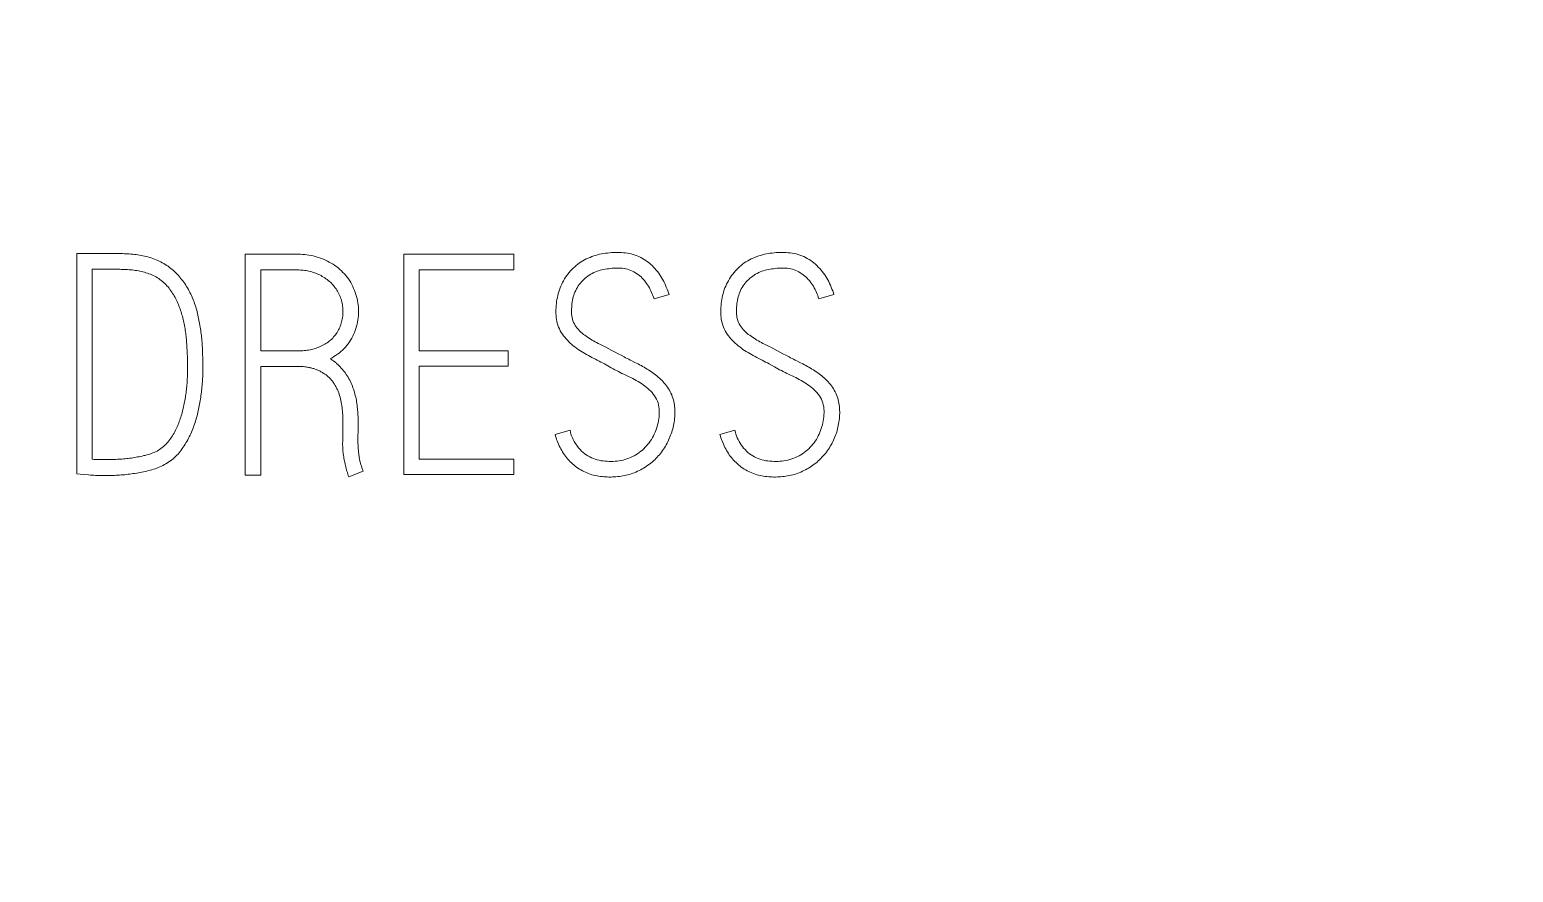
# Model space of a CAD drawing. Header units: millimetres. Extents: x 42356 to 50646, y 31507 to 39566.
# Drawn here: x 47562.8 to 47576.23, y 38408.22 to 38415.85 of the extents above; entities that cross this region are included whole.
import ezdxf

# ---------------------------------------------------------------- set-up
doc = ezdxf.new("R2010")
doc.units = ezdxf.units.MM
doc.set_wipeout_variables(frame=1)
doc.layers.add('000-PI-Oprema', color=30, linetype='Continuous', lineweight=5)

# ---------------------------------------------------------------- blocks, each defined once
blk = doc.blocks.new('A101_6ES7512-1DK01-0AB0')
at = {"layer": '000-PI-Oprema'}
for p, q in [((10.196, -18.467), (10.501, -18.465)), ((10.196, -20.459), (10.196, -18.467)), ((11.721, -20.473), (11.721, -18.473)), ((11.721, -18.473), (12.182, -18.473)), ((13.158, -20.467), (13.158, -18.473)), ((13.158, -18.473), (14.154, -18.473)), ((14.154, -18.473), (14.154, -18.615)), ((10.337, -18.609), (10.337, -20.329)), ((10.556, -18.609), (10.337, -18.609)), ((11.863, -18.615), (11.863, -19.347)), ((12.182, -18.615), (11.863, -18.615)), ((13.297, -18.615), (13.297, -19.347)), ((14.154, -18.615), (13.297, -18.615)), ((15.558, -18.839), (15.422, -18.878)), ((17.05, -18.839), (16.914, -18.878)), ((11.195, -19.344), (11.194, -19.316)), ((14.972, -19.308), (14.986, -19.315)), ((14.986, -19.315), (15.013, -19.329)), ((15.013, -19.329), (15.041, -19.344)), ((16.464, -19.308), (16.478, -19.315)), ((16.478, -19.315), (16.506, -19.329)), ((16.506, -19.329), (16.533, -19.344)), ((11.197, -19.372), (11.195, -19.344)), ((11.198, -19.401), (11.197, -19.372)), ((11.336, -19.38), (11.337, -19.411)), ((11.337, -19.411), (11.338, -19.442)), ((11.863, -19.347), (12.204, -19.347)), ((13.297, -19.347), (14.101, -19.347)), ((14.101, -19.347), (14.101, -19.486)), ((15.019, -19.492), (14.972, -19.466)), ((15.041, -19.344), (15.069, -19.358)), ((15.069, -19.358), (15.096, -19.373)), ((16.512, -19.492), (16.464, -19.466)), ((16.533, -19.344), (16.561, -19.358)), ((16.561, -19.358), (16.589, -19.373)), ((11.863, -19.488), (11.863, -20.473)), ((12.198, -19.488), (11.863, -19.488)), ((13.297, -19.486), (13.297, -20.329)), ((14.101, -19.486), (13.297, -19.486)), ((12.606, -20.162), (12.606, -19.988)), ((12.742, -20.118), (12.742, -20.166)), ((12.745, -20.015), (12.745, -20.071)), ((14.526, -20.104), (14.662, -20.065)), ((16.018, -20.104), (16.154, -20.065)), ((12.603, -20.187), (12.606, -20.162)), ((10.408, -20.332), (10.479, -20.332)), ((13.297, -20.329), (14.154, -20.329)), ((14.154, -20.329), (14.154, -20.467)), ((10.227, -20.462), (10.196, -20.459)), ((10.258, -20.465), (10.227, -20.462)), ((10.304, -20.469), (10.258, -20.465)), ((11.863, -20.473), (11.721, -20.473)), ((12.789, -20.437), (12.659, -20.487)), ((14.154, -20.467), (13.158, -20.467))]:
    blk.add_line(p, q, dxfattribs=at)
for points in [[(10.501, -18.465), (10.516, -18.465), (10.532, -18.465), (10.547, -18.465), (10.563, -18.466), (10.579, -18.466), (10.594, -18.467), (10.61, -18.467), (10.625, -18.468), (10.641, -18.469), (10.656, -18.47), (10.672, -18.471), (10.687, -18.472), (10.703, -18.474), (10.718, -18.475), (10.734, -18.477), (10.749, -18.479), (10.765, -18.481), (10.78, -18.484), (10.795, -18.487), (10.81, -18.491), (10.826, -18.494), (10.841, -18.498), (10.856, -18.503), (10.87, -18.507), (10.885, -18.513), (10.9, -18.518), (10.914, -18.524), (10.929, -18.53), (10.943, -18.536), (10.957, -18.543), (10.971, -18.55), (10.984, -18.557), (10.998, -18.565), (11.011, -18.574), (11.024, -18.582), (11.036, -18.592), (11.049, -18.601), (11.061, -18.611), (11.072, -18.621), (11.084, -18.632), (11.095, -18.643), (11.106, -18.654), (11.116, -18.666), (11.127, -18.677), (11.137, -18.689), (11.146, -18.701), (11.156, -18.714), (11.165, -18.726), (11.174, -18.739), (11.183, -18.752), (11.191, -18.765), (11.199, -18.778), (11.207, -18.792), (11.214, -18.806), (11.221, -18.82), (11.228, -18.834), (11.235, -18.848), (11.241, -18.862), (11.247, -18.876), (11.253, -18.891), (11.258, -18.905), (11.263, -18.92), (11.268, -18.935), (11.273, -18.95), (11.278, -18.964), (11.282, -18.979), (11.286, -18.995), (11.29, -19.01), (11.293, -19.025), (11.297, -19.04), (11.3, -19.055), (11.303, -19.07), (11.306, -19.086), (11.309, -19.101), (11.312, -19.116), (11.315, -19.132), (11.317, -19.147), (11.319, -19.162), (11.321, -19.178), (11.323, -19.193), (11.325, -19.209), (11.326, -19.224), (11.328, -19.24), (11.329, -19.255), (11.331, -19.271), (11.332, -19.286), (11.333, -19.302), (11.334, -19.317), (11.335, -19.333), (11.335, -19.348), (11.336, -19.364), (11.336, -19.38)], [(12.182, -18.473), (12.201, -18.473), (12.221, -18.474), (12.24, -18.475), (12.26, -18.477), (12.279, -18.479), (12.298, -18.482), (12.317, -18.485), (12.337, -18.489), (12.356, -18.494), (12.374, -18.499), (12.393, -18.505), (12.411, -18.511), (12.429, -18.518), (12.447, -18.526), (12.465, -18.535), (12.482, -18.544), (12.499, -18.553), (12.516, -18.563), (12.532, -18.574), (12.548, -18.585), (12.563, -18.597), (12.578, -18.61), (12.593, -18.623), (12.606, -18.637), (12.62, -18.651), (12.632, -18.666), (12.644, -18.682), (12.656, -18.697), (12.667, -18.714), (12.677, -18.73), (12.686, -18.747), (12.695, -18.764), (12.703, -18.782), (12.711, -18.8), (12.718, -18.818), (12.724, -18.837), (12.729, -18.856), (12.734, -18.875), (12.738, -18.894), (12.742, -18.913), (12.744, -18.932), (12.746, -18.952), (12.747, -18.971), (12.748, -18.991), (12.747, -19.01), (12.746, -19.03), (12.744, -19.049), (12.742, -19.068), (12.738, -19.088), (12.734, -19.107), (12.729, -19.125), (12.723, -19.144), (12.717, -19.163), (12.71, -19.181), (12.702, -19.199), (12.694, -19.216), (12.685, -19.234), (12.675, -19.251), (12.665, -19.267), (12.659, -19.275), (12.653, -19.283), (12.648, -19.291), (12.641, -19.299), (12.635, -19.306), (12.629, -19.313), (12.622, -19.321), (12.615, -19.328), (12.609, -19.334), (12.601, -19.341), (12.587, -19.354), (12.572, -19.367), (12.556, -19.378), (12.54, -19.389), (12.524, -19.4), (12.507, -19.41), (12.49, -19.419)], [(14.86, -19.407), (14.844, -19.398), (14.828, -19.39), (14.812, -19.381), (14.796, -19.372), (14.78, -19.363), (14.765, -19.354), (14.75, -19.344), (14.735, -19.334), (14.72, -19.323), (14.706, -19.312), (14.691, -19.301), (14.677, -19.29), (14.664, -19.278), (14.651, -19.265), (14.638, -19.252), (14.626, -19.239), (14.614, -19.225), (14.603, -19.211), (14.592, -19.196), (14.582, -19.181), (14.573, -19.166), (14.565, -19.149), (14.558, -19.133), (14.552, -19.116), (14.546, -19.098), (14.542, -19.081), (14.539, -19.063), (14.537, -19.045), (14.535, -19.027), (14.534, -19.009), (14.534, -18.991), (14.534, -18.973), (14.535, -18.955), (14.536, -18.937), (14.538, -18.918), (14.54, -18.901), (14.543, -18.883), (14.547, -18.865), (14.551, -18.847), (14.555, -18.83), (14.56, -18.812), (14.566, -18.795), (14.572, -18.778), (14.579, -18.761), (14.586, -18.745), (14.594, -18.729), (14.603, -18.713), (14.612, -18.697), (14.621, -18.682), (14.632, -18.667), (14.642, -18.652), (14.654, -18.638), (14.665, -18.624), (14.678, -18.611), (14.691, -18.598), (14.704, -18.586), (14.718, -18.574), (14.732, -18.563), (14.747, -18.552), (14.762, -18.543), (14.777, -18.533), (14.793, -18.524), (14.809, -18.516), (14.826, -18.509), (14.843, -18.502), (14.859, -18.495), (14.876, -18.489), (14.894, -18.484), (14.911, -18.479), (14.929, -18.474), (14.946, -18.471), (14.964, -18.467), (14.982, -18.464), (15, -18.462), (15.018, -18.46), (15.036, -18.458), (15.054, -18.457), (15.072, -18.457), (15.09, -18.456), (15.108, -18.457), (15.127, -18.458), (15.145, -18.459), (15.163, -18.461), (15.181, -18.464), (15.198, -18.467), (15.216, -18.471), (15.233, -18.476)], [(15.233, -18.476), (15.251, -18.482), (15.268, -18.488), (15.284, -18.495), (15.301, -18.503), (15.317, -18.512), (15.332, -18.521), (15.348, -18.531), (15.362, -18.541), (15.377, -18.552), (15.391, -18.564), (15.404, -18.576), (15.417, -18.589), (15.429, -18.602), (15.441, -18.616), (15.453, -18.63), (15.464, -18.644), (15.474, -18.659), (15.484, -18.674), (15.493, -18.69), (15.502, -18.705), (15.511, -18.721), (15.519, -18.738), (15.526, -18.754), (15.533, -18.771), (15.54, -18.788), (15.546, -18.805), (15.552, -18.822), (15.558, -18.839)], [(16.352, -19.407), (16.336, -19.398), (16.32, -19.39), (16.304, -19.381), (16.288, -19.372), (16.273, -19.363), (16.257, -19.354), (16.242, -19.344), (16.227, -19.334), (16.213, -19.323), (16.198, -19.312), (16.184, -19.301), (16.17, -19.29), (16.156, -19.278), (16.143, -19.265), (16.13, -19.252), (16.118, -19.239), (16.106, -19.225), (16.095, -19.211), (16.085, -19.196), (16.075, -19.181), (16.066, -19.166), (16.057, -19.149), (16.05, -19.133), (16.044, -19.116), (16.039, -19.098), (16.035, -19.081), (16.031, -19.063), (16.029, -19.045), (16.027, -19.027), (16.027, -19.009), (16.026, -18.991), (16.027, -18.973), (16.027, -18.955), (16.029, -18.937), (16.03, -18.918), (16.033, -18.901), (16.036, -18.883), (16.039, -18.865), (16.043, -18.847), (16.047, -18.83), (16.052, -18.812), (16.058, -18.795), (16.064, -18.778), (16.071, -18.761), (16.079, -18.745), (16.087, -18.729), (16.095, -18.713), (16.104, -18.697), (16.114, -18.682), (16.124, -18.667), (16.135, -18.652), (16.146, -18.638), (16.158, -18.624), (16.17, -18.611), (16.183, -18.598), (16.196, -18.586), (16.21, -18.574), (16.224, -18.563), (16.239, -18.552), (16.254, -18.543), (16.27, -18.533), (16.286, -18.524), (16.302, -18.516), (16.318, -18.509), (16.335, -18.502), (16.352, -18.495), (16.369, -18.489), (16.386, -18.484), (16.404, -18.479), (16.421, -18.474), (16.439, -18.471), (16.457, -18.467), (16.474, -18.464), (16.492, -18.462), (16.51, -18.46), (16.528, -18.458), (16.547, -18.457), (16.565, -18.457), (16.583, -18.456), (16.601, -18.457), (16.619, -18.458), (16.637, -18.459), (16.655, -18.461), (16.673, -18.464), (16.691, -18.467), (16.708, -18.471), (16.726, -18.476)], [(16.726, -18.476), (16.743, -18.482), (16.76, -18.488), (16.777, -18.495), (16.793, -18.503), (16.809, -18.512), (16.825, -18.521), (16.84, -18.531), (16.855, -18.541), (16.869, -18.552), (16.883, -18.564), (16.896, -18.576), (16.909, -18.589), (16.922, -18.602), (16.934, -18.616), (16.945, -18.63), (16.956, -18.644), (16.967, -18.659), (16.976, -18.674), (16.986, -18.69), (16.995, -18.705), (17.003, -18.721), (17.011, -18.738), (17.019, -18.754), (17.026, -18.771), (17.032, -18.788), (17.039, -18.805), (17.045, -18.822), (17.05, -18.839)], [(11.194, -19.316), (11.193, -19.301), (11.192, -19.287), (11.191, -19.273), (11.19, -19.259), (11.189, -19.245), (11.187, -19.231), (11.186, -19.216), (11.184, -19.202), (11.183, -19.188), (11.181, -19.174), (11.179, -19.16), (11.177, -19.146), (11.174, -19.132), (11.172, -19.118), (11.169, -19.104), (11.166, -19.09), (11.163, -19.076), (11.16, -19.063), (11.156, -19.049), (11.153, -19.035), (11.149, -19.021), (11.145, -19.008), (11.141, -18.994), (11.136, -18.981), (11.132, -18.967), (11.127, -18.954), (11.122, -18.941), (11.117, -18.928), (11.111, -18.915), (11.105, -18.902), (11.099, -18.889), (11.093, -18.876), (11.086, -18.864), (11.079, -18.851), (11.072, -18.839), (11.064, -18.827), (11.057, -18.815), (11.049, -18.803), (11.04, -18.792), (11.032, -18.78), (11.023, -18.769), (11.013, -18.759), (11.004, -18.748), (10.994, -18.738), (10.983, -18.728), (10.973, -18.719), (10.962, -18.71), (10.95, -18.702), (10.939, -18.694), (10.926, -18.686), (10.914, -18.679), (10.902, -18.672), (10.889, -18.666), (10.876, -18.66), (10.863, -18.654), (10.85, -18.649), (10.836, -18.644), (10.823, -18.64), (10.809, -18.635), (10.796, -18.632), (10.782, -18.628), (10.768, -18.625), (10.754, -18.623), (10.74, -18.62), (10.726, -18.619), (10.712, -18.617), (10.698, -18.615), (10.684, -18.614), (10.67, -18.613), (10.655, -18.612), (10.641, -18.611), (10.627, -18.611), (10.613, -18.61), (10.599, -18.61), (10.585, -18.609), (10.57, -18.609), (10.556, -18.609)], [(12.204, -19.347), (12.217, -19.347), (12.23, -19.346), (12.243, -19.346), (12.256, -19.345), (12.269, -19.343), (12.282, -19.342), (12.295, -19.34), (12.308, -19.338), (12.32, -19.335), (12.333, -19.332), (12.346, -19.329), (12.358, -19.325), (12.37, -19.321), (12.383, -19.316), (12.395, -19.311), (12.407, -19.306), (12.418, -19.3), (12.43, -19.294), (12.441, -19.288), (12.452, -19.281), (12.463, -19.274), (12.474, -19.266), (12.484, -19.258), (12.494, -19.25), (12.504, -19.241), (12.513, -19.232), (12.522, -19.222), (12.53, -19.213), (12.538, -19.202), (12.546, -19.192), (12.553, -19.181), (12.56, -19.17), (12.566, -19.158), (12.572, -19.147), (12.577, -19.135), (12.582, -19.123), (12.587, -19.11), (12.591, -19.098), (12.594, -19.086), (12.597, -19.073), (12.6, -19.06), (12.602, -19.047), (12.604, -19.034), (12.605, -19.021), (12.606, -19.008), (12.606, -18.995), (12.606, -18.982), (12.605, -18.969), (12.604, -18.956), (12.603, -18.943), (12.601, -18.93), (12.598, -18.918), (12.596, -18.905), (12.592, -18.892), (12.589, -18.88), (12.585, -18.867), (12.58, -18.855), (12.575, -18.843), (12.57, -18.831), (12.564, -18.82), (12.558, -18.808), (12.551, -18.797), (12.544, -18.786), (12.536, -18.776), (12.528, -18.765), (12.52, -18.755), (12.511, -18.746), (12.502, -18.736), (12.493, -18.727), (12.483, -18.719), (12.473, -18.71), (12.463, -18.702), (12.452, -18.695), (12.441, -18.687), (12.43, -18.68), (12.419, -18.674), (12.408, -18.667), (12.396, -18.661), (12.384, -18.656), (12.372, -18.65), (12.36, -18.645), (12.348, -18.641), (12.336, -18.637), (12.323, -18.633), (12.311, -18.629), (12.298, -18.626), (12.285, -18.624), (12.273, -18.621), (12.26, -18.62), (12.247, -18.618), (12.234, -18.617), (12.221, -18.616), (12.208, -18.615), (12.195, -18.615), (12.182, -18.615)], [(15.422, -18.878), (15.417, -18.863), (15.412, -18.848), (15.406, -18.834), (15.4, -18.819), (15.394, -18.805), (15.387, -18.791), (15.38, -18.777), (15.372, -18.763), (15.364, -18.75), (15.355, -18.737), (15.346, -18.725), (15.336, -18.712), (15.326, -18.701), (15.315, -18.689), (15.304, -18.678), (15.292, -18.668), (15.28, -18.659), (15.267, -18.65), (15.254, -18.641), (15.24, -18.633), (15.227, -18.626), (15.212, -18.619), (15.198, -18.614), (15.183, -18.609), (15.168, -18.605), (15.152, -18.602), (15.137, -18.6), (15.121, -18.599), (15.106, -18.598), (15.09, -18.598), (15.074, -18.598), (15.059, -18.599), (15.043, -18.6), (15.028, -18.602), (15.012, -18.604), (14.997, -18.606), (14.981, -18.608), (14.966, -18.611), (14.95, -18.614), (14.935, -18.618), (14.92, -18.622), (14.906, -18.627), (14.891, -18.633), (14.877, -18.639), (14.863, -18.646), (14.849, -18.654), (14.836, -18.662), (14.823, -18.671), (14.81, -18.68), (14.798, -18.69), (14.787, -18.701), (14.776, -18.712), (14.765, -18.723), (14.755, -18.735), (14.745, -18.748), (14.736, -18.76), (14.728, -18.774), (14.72, -18.787), (14.713, -18.801), (14.706, -18.815), (14.7, -18.83), (14.695, -18.844), (14.691, -18.86), (14.687, -18.875), (14.684, -18.89), (14.682, -18.906), (14.679, -18.921), (14.678, -18.937), (14.677, -18.952), (14.676, -18.968), (14.675, -18.983), (14.676, -18.999), (14.676, -19.015), (14.678, -19.03), (14.68, -19.046), (14.684, -19.061), (14.688, -19.076), (14.694, -19.09), (14.701, -19.104), (14.709, -19.118), (14.718, -19.131), (14.727, -19.143), (14.737, -19.155), (14.748, -19.167), (14.759, -19.177), (14.771, -19.188), (14.783, -19.198), (14.796, -19.207), (14.808, -19.216), (14.821, -19.225), (14.834, -19.233), (14.848, -19.242), (14.861, -19.25), (14.875, -19.257), (14.888, -19.265), (14.902, -19.272), (14.916, -19.28), (14.93, -19.287), (14.972, -19.308)], [(16.914, -18.878), (16.909, -18.863), (16.904, -18.848), (16.899, -18.834), (16.893, -18.819), (16.886, -18.805), (16.879, -18.791), (16.872, -18.777), (16.865, -18.763), (16.856, -18.75), (16.848, -18.737), (16.838, -18.725), (16.829, -18.712), (16.818, -18.701), (16.808, -18.689), (16.796, -18.678), (16.785, -18.668), (16.772, -18.659), (16.759, -18.65), (16.746, -18.641), (16.733, -18.633), (16.719, -18.626), (16.705, -18.619), (16.69, -18.614), (16.675, -18.609), (16.66, -18.605), (16.645, -18.602), (16.629, -18.6), (16.614, -18.599), (16.598, -18.598), (16.582, -18.598), (16.567, -18.598), (16.551, -18.599), (16.536, -18.6), (16.52, -18.602), (16.504, -18.604), (16.489, -18.606), (16.474, -18.608), (16.458, -18.611), (16.443, -18.614), (16.428, -18.618), (16.413, -18.622), (16.398, -18.627), (16.383, -18.633), (16.369, -18.639), (16.355, -18.646), (16.341, -18.654), (16.328, -18.662), (16.315, -18.671), (16.303, -18.68), (16.29, -18.69), (16.279, -18.701), (16.268, -18.712), (16.257, -18.723), (16.247, -18.735), (16.238, -18.748), (16.229, -18.76), (16.22, -18.774), (16.212, -18.787), (16.205, -18.801), (16.199, -18.815), (16.193, -18.83), (16.188, -18.844), (16.183, -18.86), (16.18, -18.875), (16.177, -18.89), (16.174, -18.906), (16.172, -18.921), (16.17, -18.937), (16.169, -18.952), (16.168, -18.968), (16.168, -18.983), (16.168, -18.999), (16.169, -19.015), (16.17, -19.03), (16.172, -19.046), (16.176, -19.061), (16.181, -19.076), (16.186, -19.09), (16.193, -19.104), (16.201, -19.118), (16.21, -19.131), (16.219, -19.143), (16.23, -19.155), (16.24, -19.167), (16.252, -19.177), (16.263, -19.188), (16.275, -19.198), (16.288, -19.207), (16.301, -19.216), (16.314, -19.225), (16.327, -19.233), (16.34, -19.242), (16.353, -19.25), (16.367, -19.257), (16.381, -19.265), (16.394, -19.272), (16.408, -19.28), (16.422, -19.287), (16.464, -19.308)], [(11.338, -19.442), (11.338, -19.473), (11.338, -19.489), (11.338, -19.504), (11.338, -19.52), (11.338, -19.535), (11.338, -19.551), (11.337, -19.566), (11.337, -19.582), (11.336, -19.597), (11.335, -19.613), (11.334, -19.629), (11.333, -19.644), (11.332, -19.66), (11.33, -19.675), (11.329, -19.691), (11.327, -19.706), (11.325, -19.722), (11.323, -19.737), (11.321, -19.752), (11.319, -19.768), (11.317, -19.783), (11.315, -19.799), (11.312, -19.814), (11.309, -19.829), (11.306, -19.845), (11.303, -19.86), (11.3, -19.875), (11.296, -19.89), (11.293, -19.905), (11.289, -19.92), (11.285, -19.936), (11.281, -19.951), (11.276, -19.965), (11.272, -19.98), (11.267, -19.995), (11.262, -20.01), (11.257, -20.025), (11.252, -20.039), (11.246, -20.054), (11.241, -20.068), (11.235, -20.083), (11.228, -20.097), (11.222, -20.111), (11.215, -20.125), (11.208, -20.139), (11.201, -20.153), (11.193, -20.167), (11.185, -20.18), (11.177, -20.193), (11.169, -20.207), (11.16, -20.219), (11.152, -20.232), (11.142, -20.245), (11.133, -20.257), (11.123, -20.269), (11.113, -20.281), (11.102, -20.292), (11.091, -20.304), (11.08, -20.314), (11.068, -20.324), (11.056, -20.334), (11.044, -20.344), (11.031, -20.353), (11.018, -20.361), (11.004, -20.369), (10.991, -20.376), (10.977, -20.384), (10.963, -20.39), (10.948, -20.397), (10.934, -20.403), (10.92, -20.408), (10.905, -20.414), (10.89, -20.418), (10.875, -20.423), (10.86, -20.427), (10.845, -20.431), (10.83, -20.435), (10.815, -20.439), (10.8, -20.442), (10.785, -20.445), (10.769, -20.448), (10.754, -20.451), (10.739, -20.454), (10.723, -20.456), (10.708, -20.458), (10.692, -20.46), (10.677, -20.462), (10.662, -20.464), (10.646, -20.466), (10.631, -20.468), (10.615, -20.469), (10.6, -20.47), (10.584, -20.471), (10.568, -20.472), (10.553, -20.473), (10.537, -20.474), (10.522, -20.475), (10.506, -20.475), (10.491, -20.475), (10.475, -20.476), (10.46, -20.476), (10.444, -20.476)], [(10.479, -20.332), (10.493, -20.331), (10.507, -20.331), (10.521, -20.331), (10.536, -20.33), (10.55, -20.33), (10.564, -20.329), (10.578, -20.329), (10.592, -20.328), (10.606, -20.327), (10.621, -20.326), (10.635, -20.325), (10.649, -20.323), (10.663, -20.322), (10.677, -20.32), (10.691, -20.318), (10.705, -20.316), (10.719, -20.314), (10.733, -20.311), (10.747, -20.308), (10.761, -20.306), (10.775, -20.303), (10.789, -20.3), (10.803, -20.296), (10.816, -20.293), (10.83, -20.289), (10.844, -20.285), (10.857, -20.281), (10.87, -20.276), (10.884, -20.271), (10.897, -20.266), (10.91, -20.26), (10.923, -20.254), (10.935, -20.247), (10.947, -20.239), (10.959, -20.231), (10.97, -20.223), (10.981, -20.213), (10.992, -20.204), (11.002, -20.194), (11.012, -20.184), (11.021, -20.173), (11.03, -20.162), (11.039, -20.151), (11.047, -20.139), (11.055, -20.128), (11.063, -20.116), (11.07, -20.104), (11.077, -20.091), (11.084, -20.079), (11.091, -20.066), (11.097, -20.054), (11.103, -20.041), (11.109, -20.028), (11.114, -20.015), (11.12, -20.002), (11.125, -19.988), (11.129, -19.975), (11.134, -19.962), (11.138, -19.948), (11.143, -19.935), (11.147, -19.921), (11.15, -19.907), (11.154, -19.894), (11.158, -19.88), (11.161, -19.866), (11.164, -19.852), (11.167, -19.838), (11.17, -19.824), (11.173, -19.81), (11.175, -19.796), (11.178, -19.782), (11.18, -19.768), (11.182, -19.754), (11.184, -19.74), (11.186, -19.726), (11.188, -19.712), (11.189, -19.698), (11.191, -19.684), (11.192, -19.67), (11.194, -19.656), (11.195, -19.642), (11.196, -19.627), (11.197, -19.613), (11.197, -19.599), (11.198, -19.585), (11.199, -19.571), (11.199, -19.557), (11.199, -19.542), (11.2, -19.528), (11.2, -19.514), (11.2, -19.5), (11.2, -19.486), (11.199, -19.471), (11.199, -19.457), (11.199, -19.443), (11.199, -19.429), (11.198, -19.401)], [(12.49, -19.419), (12.496, -19.423), (12.502, -19.427), (12.508, -19.431), (12.515, -19.435), (12.521, -19.439), (12.527, -19.444), (12.532, -19.448), (12.538, -19.453), (12.544, -19.457), (12.549, -19.462), (12.56, -19.472), (12.571, -19.482), (12.581, -19.493), (12.591, -19.504), (12.601, -19.515), (12.61, -19.527), (12.619, -19.538), (12.628, -19.55), (12.636, -19.562), (12.645, -19.575), (12.652, -19.587), (12.66, -19.6), (12.667, -19.613), (12.674, -19.626), (12.68, -19.64), (12.686, -19.653), (12.692, -19.667), (12.697, -19.681), (12.702, -19.694), (12.707, -19.709), (12.711, -19.723), (12.715, -19.737), (12.718, -19.751), (12.722, -19.766), (12.725, -19.78), (12.728, -19.795), (12.73, -19.809), (12.732, -19.824), (12.734, -19.838), (12.736, -19.853), (12.738, -19.868), (12.739, -19.883), (12.74, -19.897), (12.741, -19.912), (12.742, -19.927), (12.743, -19.942), (12.744, -19.956), (12.744, -19.971), (12.745, -19.986), (12.745, -20.015)], [(14.972, -19.466), (14.956, -19.457), (14.94, -19.449), (14.924, -19.44), (14.908, -19.432), (14.892, -19.423), (14.86, -19.407)], [(15.096, -19.373), (15.124, -19.388), (15.151, -19.403)], [(15.151, -19.403), (15.165, -19.41), (15.179, -19.417), (15.193, -19.424), (15.207, -19.431), (15.221, -19.438), (15.249, -19.452)], [(15.249, -19.452), (15.277, -19.466), (15.291, -19.474), (15.304, -19.481), (15.318, -19.488), (15.332, -19.496), (15.345, -19.504), (15.359, -19.512), (15.372, -19.52), (15.385, -19.529), (15.398, -19.537), (15.411, -19.546), (15.424, -19.555), (15.436, -19.565), (15.448, -19.575), (15.46, -19.585), (15.472, -19.595), (15.483, -19.606), (15.494, -19.617), (15.505, -19.628), (15.515, -19.64), (15.525, -19.652), (15.535, -19.664), (15.544, -19.677), (15.553, -19.69), (15.561, -19.703), (15.568, -19.717), (15.575, -19.731), (15.582, -19.745), (15.587, -19.76), (15.592, -19.775), (15.597, -19.79), (15.6, -19.805), (15.603, -19.82), (15.606, -19.836), (15.608, -19.851), (15.609, -19.867), (15.61, -19.883), (15.61, -19.898), (15.61, -19.914), (15.61, -19.929), (15.609, -19.945), (15.608, -19.961), (15.606, -19.976), (15.604, -19.992), (15.601, -20.007), (15.598, -20.022), (15.595, -20.038), (15.591, -20.053), (15.587, -20.068), (15.582, -20.083), (15.577, -20.098), (15.572, -20.112), (15.566, -20.127), (15.56, -20.142), (15.554, -20.156), (15.547, -20.17), (15.54, -20.184), (15.533, -20.198), (15.525, -20.211), (15.517, -20.224), (15.508, -20.238), (15.499, -20.25), (15.49, -20.263), (15.481, -20.275), (15.471, -20.287), (15.46, -20.299), (15.45, -20.311), (15.439, -20.322), (15.428, -20.333), (15.416, -20.343), (15.404, -20.354), (15.392, -20.364), (15.38, -20.373), (15.367, -20.382), (15.354, -20.391), (15.341, -20.4), (15.328, -20.408)], [(16.464, -19.466), (16.448, -19.457), (16.432, -19.449), (16.416, -19.44), (16.4, -19.432), (16.384, -19.423), (16.352, -19.407)], [(16.589, -19.373), (16.616, -19.388), (16.644, -19.403)], [(16.644, -19.403), (16.658, -19.41), (16.671, -19.417), (16.685, -19.424), (16.699, -19.431), (16.713, -19.438), (16.741, -19.452)], [(16.741, -19.452), (16.769, -19.466), (16.783, -19.474), (16.797, -19.481), (16.811, -19.488), (16.824, -19.496), (16.838, -19.504), (16.851, -19.512), (16.864, -19.52), (16.877, -19.529), (16.89, -19.537), (16.903, -19.546), (16.916, -19.555), (16.928, -19.565), (16.941, -19.575), (16.953, -19.585), (16.964, -19.595), (16.976, -19.606), (16.987, -19.617), (16.997, -19.628), (17.008, -19.64), (17.018, -19.652), (17.027, -19.664), (17.036, -19.677), (17.045, -19.69), (17.053, -19.703), (17.061, -19.717), (17.068, -19.731), (17.074, -19.745), (17.08, -19.76), (17.085, -19.775), (17.089, -19.79), (17.093, -19.805), (17.096, -19.82), (17.098, -19.836), (17.1, -19.851), (17.101, -19.867), (17.102, -19.883), (17.103, -19.898), (17.103, -19.914), (17.102, -19.929), (17.101, -19.945), (17.1, -19.961), (17.098, -19.976), (17.096, -19.992), (17.093, -20.007), (17.09, -20.022), (17.087, -20.038), (17.083, -20.053), (17.079, -20.068), (17.075, -20.083), (17.07, -20.098), (17.064, -20.112), (17.059, -20.127), (17.053, -20.142), (17.046, -20.156), (17.04, -20.17), (17.033, -20.184), (17.025, -20.198), (17.017, -20.211), (17.009, -20.224), (17.001, -20.238), (16.992, -20.25), (16.982, -20.263), (16.973, -20.275), (16.963, -20.287), (16.953, -20.299), (16.942, -20.311), (16.931, -20.322), (16.92, -20.333), (16.909, -20.343), (16.897, -20.354), (16.885, -20.364), (16.872, -20.373), (16.86, -20.382), (16.847, -20.391), (16.834, -20.4), (16.82, -20.408)], [(12.606, -19.988), (12.606, -19.972), (12.606, -19.956), (12.605, -19.94), (12.604, -19.924), (12.603, -19.908), (12.602, -19.892), (12.6, -19.876), (12.599, -19.86), (12.596, -19.844), (12.594, -19.828), (12.591, -19.813), (12.588, -19.797), (12.584, -19.781), (12.58, -19.766), (12.576, -19.751), (12.573, -19.743), (12.571, -19.735), (12.568, -19.728), (12.565, -19.72), (12.562, -19.713), (12.559, -19.705), (12.556, -19.698), (12.552, -19.691), (12.549, -19.684), (12.545, -19.677), (12.541, -19.669), (12.537, -19.662), (12.533, -19.656), (12.529, -19.649), (12.525, -19.642), (12.52, -19.635), (12.515, -19.629), (12.511, -19.623), (12.506, -19.616), (12.5, -19.61), (12.495, -19.604), (12.49, -19.598), (12.484, -19.593), (12.478, -19.587), (12.472, -19.582), (12.466, -19.576), (12.46, -19.571), (12.454, -19.566), (12.448, -19.561), (12.441, -19.557), (12.434, -19.552), (12.428, -19.548), (12.421, -19.543), (12.414, -19.539), (12.407, -19.536), (12.4, -19.532), (12.393, -19.528), (12.386, -19.525), (12.378, -19.522), (12.371, -19.519), (12.363, -19.516), (12.356, -19.513), (12.348, -19.51), (12.341, -19.508), (12.333, -19.506), (12.325, -19.503), (12.317, -19.502), (12.31, -19.5), (12.302, -19.498), (12.294, -19.497), (12.286, -19.495), (12.278, -19.494), (12.27, -19.493), (12.262, -19.492), (12.246, -19.49), (12.23, -19.489), (12.214, -19.488), (12.198, -19.488)], [(14.662, -20.065), (14.666, -20.083), (14.67, -20.1), (14.676, -20.117), (14.683, -20.134), (14.691, -20.151), (14.699, -20.167), (14.708, -20.183), (14.719, -20.199), (14.729, -20.213), (14.741, -20.228), (14.753, -20.241), (14.766, -20.255), (14.78, -20.267), (14.794, -20.278), (14.809, -20.289), (14.824, -20.299), (14.84, -20.308), (14.856, -20.316), (14.873, -20.323), (14.89, -20.329), (14.907, -20.334), (14.925, -20.338), (14.943, -20.342), (14.961, -20.344), (14.979, -20.346), (14.997, -20.347), (15.015, -20.348), (15.034, -20.348), (15.052, -20.348), (15.07, -20.347), (15.088, -20.345), (15.106, -20.343), (15.124, -20.34), (15.141, -20.336), (15.159, -20.331), (15.176, -20.326), (15.193, -20.32), (15.21, -20.313), (15.226, -20.305), (15.242, -20.297), (15.258, -20.287), (15.273, -20.278), (15.288, -20.267), (15.302, -20.256), (15.316, -20.245), (15.33, -20.233), (15.343, -20.22), (15.355, -20.207), (15.367, -20.193), (15.378, -20.179), (15.388, -20.164), (15.398, -20.149), (15.408, -20.133), (15.416, -20.117), (15.424, -20.101), (15.431, -20.084), (15.438, -20.067), (15.444, -20.05), (15.449, -20.033), (15.454, -20.016), (15.458, -19.998), (15.461, -19.98), (15.464, -19.962), (15.467, -19.944), (15.468, -19.926), (15.469, -19.908), (15.469, -19.89), (15.467, -19.872), (15.465, -19.854), (15.462, -19.836), (15.458, -19.819), (15.452, -19.802), (15.444, -19.785), (15.436, -19.769), (15.426, -19.754), (15.415, -19.739), (15.404, -19.725), (15.392, -19.712), (15.379, -19.699), (15.365, -19.687), (15.351, -19.675), (15.337, -19.664), (15.322, -19.654), (15.307, -19.644), (15.292, -19.634), (15.277, -19.625), (15.261, -19.616), (15.245, -19.607), (15.229, -19.598), (15.213, -19.59), (15.197, -19.582)], [(15.197, -19.582), (15.148, -19.559), (15.131, -19.551), (15.115, -19.543), (15.099, -19.535), (15.083, -19.526), (15.067, -19.518), (15.051, -19.509), (15.035, -19.501), (15.019, -19.492)], [(16.154, -20.065), (16.158, -20.083), (16.163, -20.1), (16.169, -20.117), (16.175, -20.134), (16.183, -20.151), (16.191, -20.167), (16.201, -20.183), (16.211, -20.199), (16.222, -20.213), (16.233, -20.228), (16.246, -20.241), (16.258, -20.255), (16.272, -20.267), (16.286, -20.278), (16.301, -20.289), (16.316, -20.299), (16.332, -20.308), (16.348, -20.316), (16.365, -20.323), (16.382, -20.329), (16.399, -20.334), (16.417, -20.338), (16.435, -20.342), (16.453, -20.344), (16.471, -20.346), (16.49, -20.347), (16.508, -20.348), (16.526, -20.348), (16.544, -20.348), (16.562, -20.347), (16.58, -20.345), (16.598, -20.343), (16.616, -20.34), (16.634, -20.336), (16.651, -20.331), (16.669, -20.326), (16.686, -20.32), (16.702, -20.313), (16.719, -20.305), (16.735, -20.297), (16.75, -20.287), (16.765, -20.278), (16.78, -20.267), (16.795, -20.256), (16.809, -20.245), (16.822, -20.233), (16.835, -20.22), (16.847, -20.207), (16.859, -20.193), (16.87, -20.179), (16.881, -20.164), (16.891, -20.149), (16.9, -20.133), (16.909, -20.117), (16.917, -20.101), (16.924, -20.084), (16.93, -20.067), (16.936, -20.05), (16.941, -20.033), (16.946, -20.016), (16.95, -19.998), (16.954, -19.98), (16.957, -19.962), (16.959, -19.944), (16.96, -19.926), (16.961, -19.908), (16.961, -19.89), (16.96, -19.872), (16.958, -19.854), (16.954, -19.836), (16.95, -19.819), (16.944, -19.802), (16.937, -19.785), (16.928, -19.769), (16.919, -19.754), (16.908, -19.739), (16.896, -19.725), (16.884, -19.712), (16.871, -19.699), (16.858, -19.687), (16.844, -19.675), (16.829, -19.664), (16.815, -19.654), (16.8, -19.644), (16.784, -19.634), (16.769, -19.625), (16.753, -19.616), (16.737, -19.607), (16.721, -19.598), (16.705, -19.59), (16.689, -19.582)], [(16.689, -19.582), (16.64, -19.559), (16.624, -19.551), (16.608, -19.543), (16.591, -19.535), (16.575, -19.526), (16.559, -19.518), (16.543, -19.509), (16.527, -19.501), (16.512, -19.492)], [(12.745, -20.071), (12.744, -20.079), (12.743, -20.087), (12.743, -20.094), (12.742, -20.102), (12.742, -20.11), (12.742, -20.118)], [(15.328, -20.408), (15.314, -20.416), (15.301, -20.423), (15.287, -20.431), (15.273, -20.437), (15.258, -20.444), (15.244, -20.45), (15.229, -20.455), (15.215, -20.461), (15.2, -20.465), (15.185, -20.47), (15.17, -20.473), (15.154, -20.477), (15.139, -20.48), (15.124, -20.482), (15.108, -20.485), (15.093, -20.486), (15.077, -20.488), (15.061, -20.489), (15.046, -20.489), (15.03, -20.49), (15.014, -20.49), (14.999, -20.489), (14.983, -20.488), (14.968, -20.487), (14.952, -20.486), (14.936, -20.484), (14.921, -20.481), (14.906, -20.479), (14.89, -20.475), (14.875, -20.472), (14.86, -20.468), (14.845, -20.463), (14.83, -20.458), (14.816, -20.452), (14.801, -20.446), (14.787, -20.44), (14.773, -20.432), (14.759, -20.425), (14.746, -20.417), (14.733, -20.408), (14.72, -20.399), (14.707, -20.39), (14.695, -20.38), (14.683, -20.37), (14.672, -20.359), (14.661, -20.348), (14.65, -20.337), (14.64, -20.325), (14.63, -20.313), (14.62, -20.301), (14.611, -20.288), (14.602, -20.275), (14.594, -20.262), (14.586, -20.248), (14.578, -20.234), (14.571, -20.221), (14.564, -20.206), (14.558, -20.192), (14.551, -20.178), (14.546, -20.163), (14.54, -20.149), (14.535, -20.134), (14.53, -20.119), (14.526, -20.104)], [(16.82, -20.408), (16.807, -20.416), (16.793, -20.423), (16.779, -20.431), (16.765, -20.437), (16.751, -20.444), (16.736, -20.45), (16.722, -20.455), (16.707, -20.461), (16.692, -20.465), (16.677, -20.47), (16.662, -20.473), (16.647, -20.477), (16.631, -20.48), (16.616, -20.482), (16.6, -20.485), (16.585, -20.486), (16.569, -20.488), (16.554, -20.489), (16.538, -20.489), (16.522, -20.49), (16.507, -20.49), (16.491, -20.489), (16.476, -20.488), (16.46, -20.487), (16.444, -20.486), (16.429, -20.484), (16.413, -20.481), (16.398, -20.479), (16.383, -20.475), (16.367, -20.472), (16.352, -20.468), (16.337, -20.463), (16.323, -20.458), (16.308, -20.452), (16.293, -20.446), (16.279, -20.44), (16.265, -20.432), (16.252, -20.425), (16.238, -20.417), (16.225, -20.408), (16.212, -20.399), (16.2, -20.39), (16.187, -20.38), (16.176, -20.37), (16.164, -20.359), (16.153, -20.348), (16.142, -20.337), (16.132, -20.325), (16.122, -20.313), (16.112, -20.301), (16.103, -20.288), (16.095, -20.275), (16.086, -20.262), (16.078, -20.248), (16.071, -20.234), (16.063, -20.221), (16.057, -20.206), (16.05, -20.192), (16.044, -20.178), (16.038, -20.163), (16.033, -20.149), (16.027, -20.134), (16.023, -20.119), (16.018, -20.104)], [(12.659, -20.487), (12.654, -20.474), (12.65, -20.462), (12.646, -20.449), (12.642, -20.436), (12.638, -20.424), (12.635, -20.411), (12.631, -20.398), (12.628, -20.385), (12.625, -20.372), (12.622, -20.359), (12.619, -20.346), (12.617, -20.333), (12.615, -20.32), (12.613, -20.307), (12.611, -20.293), (12.609, -20.28), (12.608, -20.267), (12.606, -20.254), (12.605, -20.241), (12.604, -20.227), (12.604, -20.214), (12.604, -20.207), (12.603, -20.201), (12.603, -20.194), (12.603, -20.187)], [(12.742, -20.166), (12.742, -20.174), (12.742, -20.182), (12.742, -20.189), (12.743, -20.197), (12.743, -20.205), (12.743, -20.213), (12.744, -20.221), (12.744, -20.229), (12.745, -20.237), (12.746, -20.245), (12.746, -20.253), (12.747, -20.261), (12.748, -20.268), (12.749, -20.276), (12.749, -20.284), (12.75, -20.292), (12.752, -20.3), (12.753, -20.308), (12.754, -20.315), (12.755, -20.323), (12.757, -20.331), (12.759, -20.339), (12.76, -20.347), (12.762, -20.354), (12.764, -20.362), (12.766, -20.37), (12.769, -20.377), (12.771, -20.385), (12.773, -20.392), (12.776, -20.4), (12.778, -20.407), (12.781, -20.415), (12.784, -20.422), (12.786, -20.43), (12.789, -20.437)], [(10.337, -20.329), (10.351, -20.33), (10.365, -20.331), (10.38, -20.331), (10.394, -20.332), (10.408, -20.332)], [(10.444, -20.476), (10.428, -20.476), (10.413, -20.475), (10.397, -20.475), (10.382, -20.474), (10.366, -20.474), (10.351, -20.473), (10.335, -20.472), (10.32, -20.471), (10.304, -20.469)]]:
    blk.add_lwpolyline(points, dxfattribs=at)

msp = doc.modelspace()

# ---------------------------------------------------------------- wipeouts: each hides what was drawn before it
msp.add_wipeout([(47553.026, 38490.839), (47653.026, 38490.839), (47653.026, 38373.739), (47553.026, 38373.739)]).dxf.layer = '000-PI-Oprema'

# ---------------------------------------------------------------- next in the draw order: block references
at = {"layer": '000-PI-Oprema'}
msp.add_blockref('A101_6ES7512-1DK01-0AB0', (47553.026, 38432.289), dxfattribs=at)

doc.saveas('drawing.dxf')
